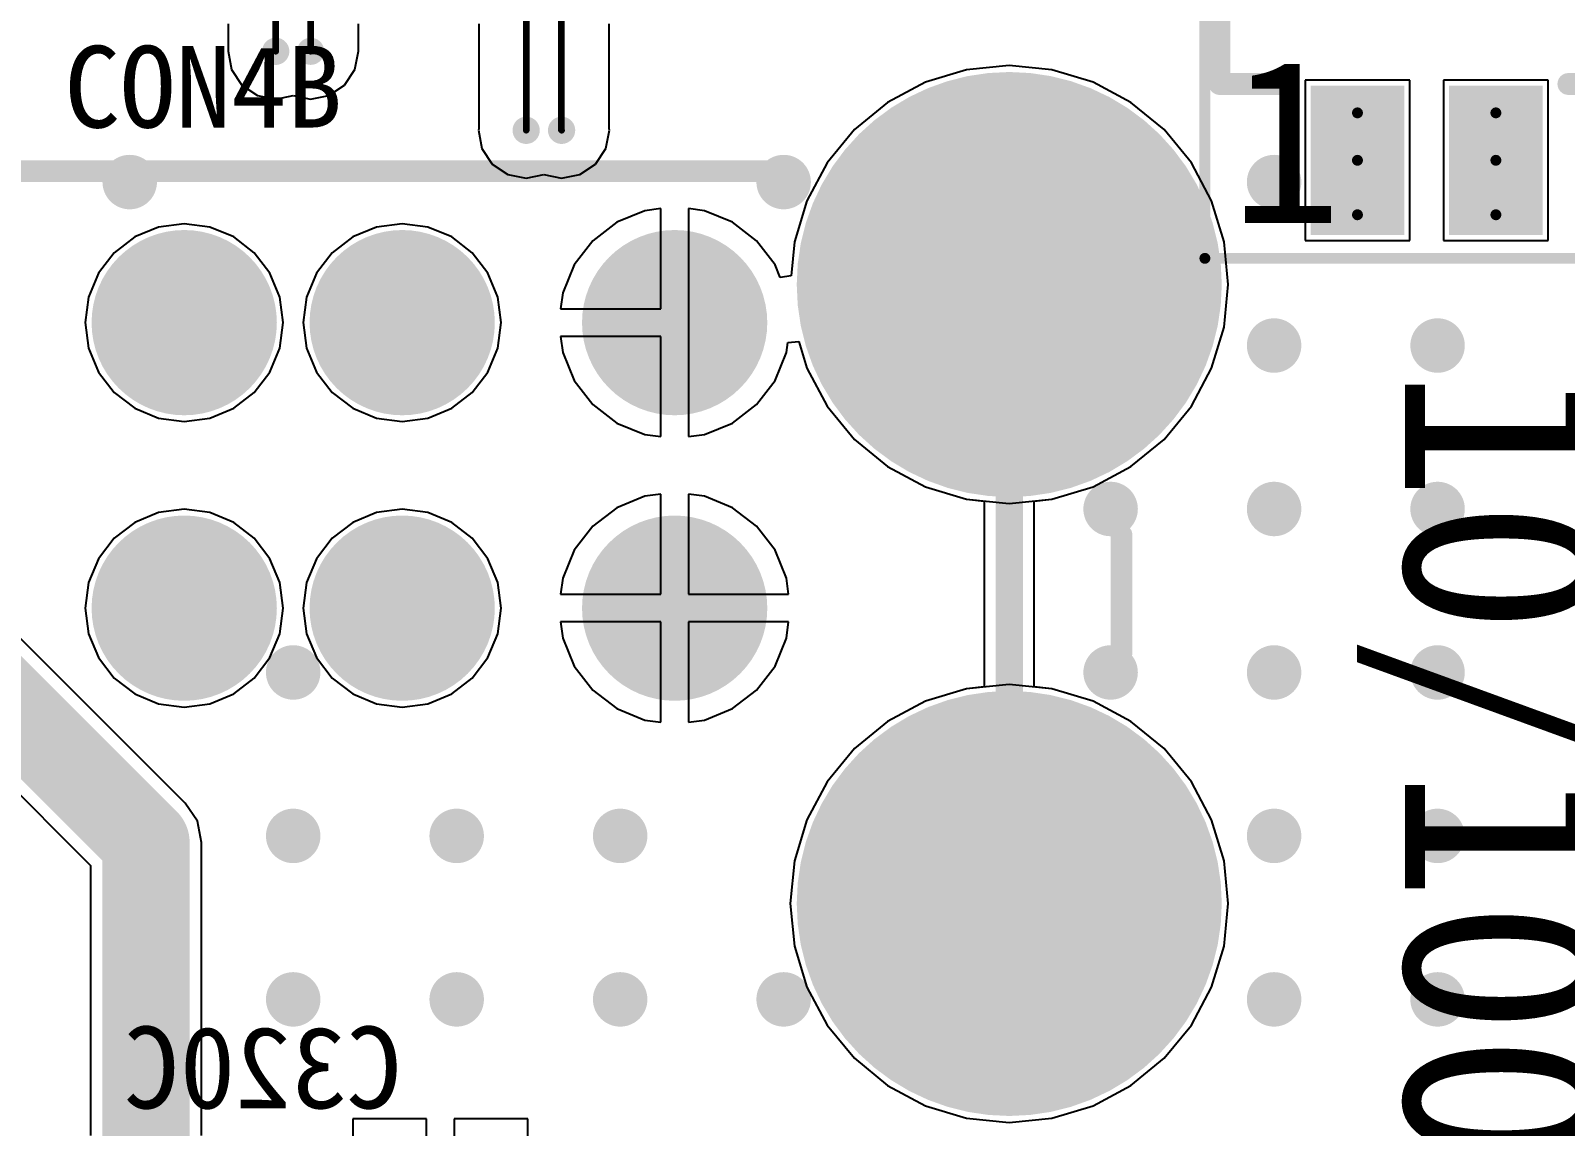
# Model space of a CAD drawing. Header units: millimetres. Extents: x 15 to 120, y 22 to 104.
# Drawn here: x 78.59 to 92.67, y 33.34 to 43.39 of the extents above; entities that cross this region are included whole.
import ezdxf

# ---------------------------------------------------------------- set-up
doc = ezdxf.new("R2010")
doc.units = ezdxf.units.MM
for name, color, linetype in [('BottomLayer', 5, 'Continuous'), ('BottomOverlay', 54, 'Continuous'), ('BottomSolder', 6, 'Continuous'), ('Mechanical15', 56, 'Continuous'), ('MultiLayer', 9, 'Continuous'), ('TopLayer', 1, 'Continuous'), ('TopOverlay', 2, 'Continuous'), ('TopPaste', 8, 'Continuous'), ('TopSolder', 216, 'Continuous')]:
    doc.layers.add(name, color=color, linetype=linetype)

msp = doc.modelspace()

# ---------------------------------------------------------------- linework, layer by layer
at = {"layer": 'BottomLayer'}
for p, q in [((87.178, 43.031), (86.801, 42.917)), ((87.57, 43.07), (87.178, 43.031)), ((87.962, 43.031), (87.57, 43.07)), ((88.339, 42.917), (87.962, 43.031)), ((86.801, 42.917), (86.453, 42.731)), ((88.687, 42.731), (88.339, 42.917)), ((86.453, 42.731), (86.149, 42.481)), ((88.991, 42.481), (88.687, 42.731)), ((86.149, 42.481), (85.899, 42.177)), ((89.241, 42.177), (88.991, 42.481)), ((85.899, 42.177), (85.713, 41.829)), ((89.427, 41.829), (89.241, 42.177)), ((85.713, 41.829), (85.599, 41.452)), ((89.541, 41.452), (89.427, 41.829)), ((84.225, 41.737), (83.968, 41.631)), ((84.373, 41.756), (84.225, 41.737)), ((84.373, 40.837), (84.373, 41.756)), ((84.775, 41.737), (84.627, 41.756)), ((84.627, 41.756), (84.627, 40.71)), ((85.032, 41.631), (84.775, 41.737)), ((79.765, 41.587), (79.546, 41.496)), ((80, 41.618), (79.765, 41.587)), ((80.235, 41.587), (80, 41.618)), ((80.454, 41.496), (80.235, 41.587)), ((81.765, 41.587), (81.546, 41.496)), ((82, 41.618), (81.765, 41.587)), ((82.235, 41.587), (82, 41.618)), ((82.454, 41.496), (82.235, 41.587)), ((83.968, 41.631), (83.748, 41.462)), ((85.252, 41.462), (85.032, 41.631)), ((79.546, 41.496), (79.358, 41.352)), ((80.642, 41.352), (80.454, 41.496)), ((81.546, 41.496), (81.358, 41.352)), ((82.642, 41.352), (82.454, 41.496)), ((83.748, 41.462), (83.579, 41.242)), ((85.421, 41.242), (85.252, 41.462)), ((85.599, 41.452), (85.568, 41.139)), ((89.58, 41.06), (89.541, 41.452)), ((79.358, 41.352), (79.214, 41.164)), ((80.786, 41.164), (80.642, 41.352)), ((81.358, 41.352), (81.214, 41.164)), ((82.786, 41.164), (82.642, 41.352)), ((79.214, 41.164), (79.123, 40.945)), ((80.877, 40.945), (80.786, 41.164)), ((81.214, 41.164), (81.123, 40.945)), ((82.877, 40.945), (82.786, 41.164)), ((83.579, 41.242), (83.473, 40.985)), ((85.469, 41.124), (85.421, 41.242)), ((85.568, 41.139), (85.469, 41.124)), ((83.473, 40.985), (83.454, 40.837)), ((89.541, 40.668), (89.58, 41.06)), ((79.123, 40.945), (79.092, 40.71)), ((80.908, 40.71), (80.877, 40.945)), ((81.123, 40.945), (81.092, 40.71)), ((82.908, 40.71), (82.877, 40.945)), ((83.454, 40.837), (84.373, 40.837)), ((79.092, 40.71), (79.123, 40.475)), ((80.877, 40.475), (80.908, 40.71)), ((81.092, 40.71), (81.123, 40.475)), ((82.877, 40.475), (82.908, 40.71)), ((84.627, 40.71), (84.627, 39.664)), ((84.373, 40.583), (83.454, 40.583)), ((83.454, 40.583), (83.473, 40.435)), ((84.373, 39.664), (84.373, 40.583)), ((89.427, 40.291), (89.541, 40.668)), ((79.123, 40.475), (79.214, 40.256)), ((80.786, 40.256), (80.877, 40.475)), ((81.123, 40.475), (81.214, 40.256)), ((82.786, 40.256), (82.877, 40.475)), ((83.473, 40.435), (83.579, 40.178)), ((85.421, 40.178), (85.527, 40.435)), ((85.527, 40.435), (85.539, 40.528)), ((85.539, 40.528), (85.639, 40.536)), ((85.639, 40.536), (85.713, 40.291)), ((85.713, 40.291), (85.899, 39.943)), ((89.241, 39.943), (89.427, 40.291)), ((79.214, 40.256), (79.358, 40.068)), ((80.642, 40.068), (80.786, 40.256)), ((81.214, 40.256), (81.358, 40.068)), ((82.642, 40.068), (82.786, 40.256)), ((83.579, 40.178), (83.748, 39.958)), ((85.252, 39.958), (85.421, 40.178)), ((79.358, 40.068), (79.546, 39.924)), ((80.454, 39.924), (80.642, 40.068)), ((81.358, 40.068), (81.546, 39.924)), ((82.454, 39.924), (82.642, 40.068)), ((79.546, 39.924), (79.765, 39.833)), ((80.235, 39.833), (80.454, 39.924)), ((81.546, 39.924), (81.765, 39.833)), ((82.235, 39.833), (82.454, 39.924)), ((83.748, 39.958), (83.968, 39.789)), ((85.032, 39.789), (85.252, 39.958)), ((85.899, 39.943), (86.149, 39.639)), ((88.991, 39.639), (89.241, 39.943)), ((79.765, 39.833), (80, 39.802)), ((80, 39.802), (80.235, 39.833)), ((81.765, 39.833), (82, 39.802)), ((82, 39.802), (82.235, 39.833)), ((83.968, 39.789), (84.225, 39.683)), ((84.775, 39.683), (85.032, 39.789)), ((84.225, 39.683), (84.373, 39.664)), ((84.627, 39.664), (84.775, 39.683)), ((86.149, 39.639), (86.453, 39.389)), ((88.687, 39.389), (88.991, 39.639)), ((86.453, 39.389), (86.801, 39.203)), ((88.339, 39.203), (88.687, 39.389)), ((86.801, 39.203), (87.178, 39.089)), ((87.962, 39.089), (88.339, 39.203)), ((83.968, 39.011), (83.748, 38.842)), ((84.225, 39.117), (83.968, 39.011)), ((84.373, 39.136), (84.225, 39.117)), ((84.373, 38.217), (84.373, 39.136)), ((84.775, 39.117), (84.627, 39.136)), ((84.627, 39.136), (84.627, 38.217)), ((85.032, 39.011), (84.775, 39.117)), ((85.252, 38.842), (85.032, 39.011)), ((87.178, 39.089), (87.57, 39.05)), ((87.57, 39.05), (87.962, 39.089)), ((79.546, 38.876), (79.358, 38.732)), ((79.765, 38.967), (79.546, 38.876)), ((80, 38.998), (79.765, 38.967)), ((80.235, 38.967), (80, 38.998)), ((80.454, 38.876), (80.235, 38.967)), ((80.642, 38.732), (80.454, 38.876)), ((81.546, 38.876), (81.358, 38.732)), ((81.765, 38.967), (81.546, 38.876)), ((82, 38.998), (81.765, 38.967)), ((82.235, 38.967), (82, 38.998)), ((82.454, 38.876), (82.235, 38.967)), ((82.642, 38.732), (82.454, 38.876)), ((79.358, 38.732), (79.214, 38.544)), ((80.786, 38.544), (80.642, 38.732)), ((81.358, 38.732), (81.214, 38.544)), ((82.786, 38.544), (82.642, 38.732)), ((83.748, 38.842), (83.579, 38.622)), ((85.421, 38.622), (85.252, 38.842)), ((83.579, 38.622), (83.473, 38.365)), ((85.527, 38.365), (85.421, 38.622)), ((79.214, 38.544), (79.123, 38.325)), ((80.877, 38.325), (80.786, 38.544)), ((81.214, 38.544), (81.123, 38.325)), ((82.877, 38.325), (82.786, 38.544)), ((79.123, 38.325), (79.092, 38.09)), ((80.908, 38.09), (80.877, 38.325)), ((81.123, 38.325), (81.092, 38.09)), ((82.908, 38.09), (82.877, 38.325)), ((83.473, 38.365), (83.454, 38.217)), ((85.546, 38.217), (85.527, 38.365)), ((83.454, 38.217), (84.373, 38.217)), ((84.627, 38.217), (85.546, 38.217)), ((79.092, 38.09), (79.123, 37.855)), ((80.877, 37.855), (80.908, 38.09)), ((81.092, 38.09), (81.123, 37.855)), ((82.877, 37.855), (82.908, 38.09)), ((80.01, 36.3), (78.386, 37.925)), ((84.373, 37.963), (83.454, 37.963)), ((83.454, 37.963), (83.473, 37.815)), ((84.373, 37.044), (84.373, 37.963)), ((85.546, 37.963), (84.627, 37.963)), ((84.627, 37.963), (84.627, 37.044)), ((85.527, 37.815), (85.546, 37.963)), ((79.123, 37.855), (79.214, 37.636)), ((80.786, 37.636), (80.877, 37.855)), ((81.123, 37.855), (81.214, 37.636)), ((82.786, 37.636), (82.877, 37.855)), ((83.473, 37.815), (83.579, 37.558)), ((85.421, 37.558), (85.527, 37.815)), ((79.214, 37.636), (79.358, 37.448)), ((80.642, 37.448), (80.786, 37.636)), ((81.214, 37.636), (81.358, 37.448)), ((82.642, 37.448), (82.786, 37.636)), ((83.579, 37.558), (83.748, 37.338)), ((85.252, 37.338), (85.421, 37.558)), ((79.358, 37.448), (79.546, 37.304)), ((80.454, 37.304), (80.642, 37.448)), ((81.358, 37.448), (81.546, 37.304)), ((82.454, 37.304), (82.642, 37.448)), ((83.748, 37.338), (83.968, 37.169)), ((85.032, 37.169), (85.252, 37.338)), ((87.178, 37.351), (86.801, 37.237)), ((87.57, 37.39), (87.178, 37.351)), ((87.962, 37.351), (87.57, 37.39)), ((88.339, 37.237), (87.962, 37.351)), ((77.665, 37.204), (79.14, 35.729)), ((79.546, 37.304), (79.765, 37.213)), ((79.765, 37.213), (80, 37.182)), ((80, 37.182), (80.235, 37.213)), ((80.235, 37.213), (80.454, 37.304)), ((81.546, 37.304), (81.765, 37.213)), ((81.765, 37.213), (82, 37.182)), ((82, 37.182), (82.235, 37.213)), ((82.235, 37.213), (82.454, 37.304)), ((86.801, 37.237), (86.453, 37.051)), ((88.687, 37.051), (88.339, 37.237)), ((83.968, 37.169), (84.225, 37.063)), ((84.225, 37.063), (84.373, 37.044)), ((84.627, 37.044), (84.775, 37.063)), ((84.775, 37.063), (85.032, 37.169)), ((86.453, 37.051), (86.149, 36.801)), ((88.991, 36.801), (88.687, 37.051)), ((86.149, 36.801), (85.899, 36.497)), ((89.241, 36.497), (88.991, 36.801)), ((85.899, 36.497), (85.713, 36.149)), ((89.427, 36.149), (89.241, 36.497)), ((80.121, 36.135), (80.01, 36.3)), ((80.16, 35.94), (80.121, 36.135)), ((85.713, 36.149), (85.599, 35.772)), ((89.541, 35.772), (89.427, 36.149)), ((80.16, 33.25), (80.16, 35.94)), ((85.599, 35.772), (85.56, 35.38)), ((89.58, 35.38), (89.541, 35.772)), ((79.14, 35.729), (79.14, 33.25)), ((85.56, 35.38), (85.599, 34.988)), ((89.541, 34.988), (89.58, 35.38)), ((85.599, 34.988), (85.713, 34.611)), ((89.427, 34.611), (89.541, 34.988)), ((85.713, 34.611), (85.899, 34.263)), ((89.241, 34.263), (89.427, 34.611)), ((85.899, 34.263), (86.149, 33.959)), ((88.991, 33.959), (89.241, 34.263)), ((86.149, 33.959), (86.453, 33.709)), ((88.687, 33.709), (88.991, 33.959)), ((86.453, 33.709), (86.801, 33.523)), ((88.339, 33.523), (88.687, 33.709)), ((86.801, 33.523), (87.178, 33.409)), ((87.962, 33.409), (88.339, 33.523)), ((82.223, 33.404), (81.546, 33.404)), ((81.546, 33.404), (81.546, 32.427)), ((82.223, 32.427), (82.223, 33.404)), ((83.154, 33.404), (82.477, 33.404)), ((82.477, 33.404), (82.477, 32.427)), ((83.154, 32.427), (83.154, 33.404)), ((87.178, 33.409), (87.57, 33.37)), ((87.57, 33.37), (87.962, 33.409))]:
    msp.add_line(p, q, dxfattribs=at)
for points, const_width in [([(86.62, 41.06, 1), (88.52, 41.06, 1)], 1.9), ([(79.375, 42, 1), (79.625, 42, 1)], 0.25), ([(85.375, 42, 1), (85.625, 42, 1)], 0.25), ([(89.875, 42, 1), (90.125, 42, 1)], 0.25), ([(79.6, 40.71, 1), (80.4, 40.71, 1)], 0.8), ([(81.6, 40.71, 1), (82.4, 40.71, 1)], 0.8), ([(84.1, 40.71, 1), (84.9, 40.71, 1)], 0.8), ([(89.875, 40.5, 1), (90.125, 40.5, 1)], 0.25), ([(91.375, 40.5, 1), (91.625, 40.5, 1)], 0.25), ([(88.375, 39, 1), (88.625, 39, 1)], 0.25), ([(89.875, 39, 1), (90.125, 39, 1)], 0.25), ([(91.375, 39, 1), (91.625, 39, 1)], 0.25), ([(79.6, 38.09, 1), (80.4, 38.09, 1)], 0.8), ([(81.6, 38.09, 1), (82.4, 38.09, 1)], 0.8), ([(84.1, 38.09, 1), (84.9, 38.09, 1)], 0.8), ([(80.875, 37.5, 1), (81.125, 37.5, 1)], 0.25), ([(88.375, 37.5, 1), (88.625, 37.5, 1)], 0.25), ([(89.875, 37.5, 1), (90.125, 37.5, 1)], 0.25), ([(91.375, 37.5, 1), (91.625, 37.5, 1)], 0.25), ([(86.62, 35.38, 1), (88.52, 35.38, 1)], 1.9), ([(79.45, 35.94, 1), (79.85, 35.94, 1)], 0.4), ([(79.45, 35.94, 1), (79.85, 35.94, 1)], 0.4), ([(80.875, 36, 1), (81.125, 36, 1)], 0.25), ([(82.375, 36, 1), (82.625, 36, 1)], 0.25), ([(83.875, 36, 1), (84.125, 36, 1)], 0.25), ([(89.875, 36, 1), (90.125, 36, 1)], 0.25), ([(91.375, 36, 1), (91.625, 36, 1)], 0.25), ([(80.875, 34.5, 1), (81.125, 34.5, 1)], 0.25), ([(82.375, 34.5, 1), (82.625, 34.5, 1)], 0.25), ([(83.875, 34.5, 1), (84.125, 34.5, 1)], 0.25), ([(85.375, 34.5, 1), (85.625, 34.5, 1)], 0.25), ([(89.875, 34.5, 1), (90.125, 34.5, 1)], 0.25), ([(91.375, 34.5, 1), (91.625, 34.5, 1)], 0.25)]:
    msp.add_lwpolyline(points, format="xyb", close=True, dxfattribs=dict(at, const_width=const_width))
at = {"layer": 'BottomLayer', "const_width": 0.8}
for points in [[(77.5, 38.09), (79.65, 35.94)], [(79.65, 32.3), (79.65, 35.94)]]:
    msp.add_lwpolyline(points, dxfattribs=at)
at = {"layer": 'BottomSolder'}
for points, const_width in [([(86.595, 41.06, 1), (88.545, 41.06, 1)], 1.95), ([(86.595, 41.06, 1), (88.545, 41.06, 1)], 1.95), ([(79.575, 40.71, 1), (80.425, 40.71, 1)], 0.85), ([(79.575, 40.71, 1), (80.425, 40.71, 1)], 0.85), ([(81.575, 40.71, 1), (82.425, 40.71, 1)], 0.85), ([(81.575, 40.71, 1), (82.425, 40.71, 1)], 0.85), ([(84.075, 40.71, 1), (84.925, 40.71, 1)], 0.85), ([(84.075, 40.71, 1), (84.925, 40.71, 1)], 0.85), ([(79.575, 38.09, 1), (80.425, 38.09, 1)], 0.85), ([(79.575, 38.09, 1), (80.425, 38.09, 1)], 0.85), ([(81.575, 38.09, 1), (82.425, 38.09, 1)], 0.85), ([(81.575, 38.09, 1), (82.425, 38.09, 1)], 0.85), ([(84.075, 38.09, 1), (84.925, 38.09, 1)], 0.85), ([(84.075, 38.09, 1), (84.925, 38.09, 1)], 0.85), ([(86.595, 35.38, 1), (88.545, 35.38, 1)], 1.95), ([(86.595, 35.38, 1), (88.545, 35.38, 1)], 1.95)]:
    msp.add_lwpolyline(points, format="xyb", close=True, dxfattribs=dict(at, const_width=const_width))
at = {"layer": 'Mechanical15', "const_width": 0.1}
for points in [[(89.365, 41.3), (89.365, 50.7)], [(89.365, 41.3), (93.565, 41.3)]]:
    msp.add_lwpolyline(points, dxfattribs=at)
at = {"layer": 'Mechanical15', "const_width": 0.05}
msp.add_lwpolyline([(89.34, 41.3, 1), (89.39, 41.3, 1)], format="xyb", close=True, dxfattribs=at)
msp.add_lwpolyline([(89.34, 41.3, 1), (89.39, 41.3, 1)], format="xyb", close=True, dxfattribs=at)
at = {"layer": 'MultiLayer'}
for points, const_width in [([(80.777, 43.2, 1), (80.902, 43.2, 1)], 0.125), ([(81.098, 43.2, 1), (81.222, 43.2, 1)], 0.125), ([(90.703, 42.635, 1), (90.827, 42.635, 1)], 0.125), ([(91.978, 42.635, 1), (92.103, 42.635, 1)], 0.125), ([(83.075, 42.475, 1), (83.2, 42.475, 1)], 0.125), ([(83.4, 42.475, 1), (83.525, 42.475, 1)], 0.125), ([(79.375, 42, 1), (79.625, 42, 1)], 0.25), ([(85.375, 42, 1), (85.625, 42, 1)], 0.25), ([(89.875, 42, 1), (90.125, 42, 1)], 0.25), ([(89.875, 40.5, 1), (90.125, 40.5, 1)], 0.25), ([(91.375, 40.5, 1), (91.625, 40.5, 1)], 0.25), ([(88.375, 39, 1), (88.625, 39, 1)], 0.25), ([(89.875, 39, 1), (90.125, 39, 1)], 0.25), ([(91.375, 39, 1), (91.625, 39, 1)], 0.25), ([(80.875, 37.5, 1), (81.125, 37.5, 1)], 0.25), ([(88.375, 37.5, 1), (88.625, 37.5, 1)], 0.25), ([(89.875, 37.5, 1), (90.125, 37.5, 1)], 0.25), ([(91.375, 37.5, 1), (91.625, 37.5, 1)], 0.25), ([(80.875, 36, 1), (81.125, 36, 1)], 0.25), ([(82.375, 36, 1), (82.625, 36, 1)], 0.25), ([(83.875, 36, 1), (84.125, 36, 1)], 0.25), ([(89.875, 36, 1), (90.125, 36, 1)], 0.25), ([(91.375, 36, 1), (91.625, 36, 1)], 0.25), ([(80.875, 34.5, 1), (81.125, 34.5, 1)], 0.25), ([(82.375, 34.5, 1), (82.625, 34.5, 1)], 0.25), ([(83.875, 34.5, 1), (84.125, 34.5, 1)], 0.25), ([(85.375, 34.5, 1), (85.625, 34.5, 1)], 0.25), ([(89.875, 34.5, 1), (90.125, 34.5, 1)], 0.25), ([(91.375, 34.5, 1), (91.625, 34.5, 1)], 0.25)]:
    msp.add_lwpolyline(points, format="xyb", close=True, dxfattribs=dict(at, const_width=const_width))
at = {"layer": 'TopLayer'}
for p, q in [((80.402, 43.453), (80.402, 43.2)), ((81.598, 43.2), (81.598, 43.453)), ((82.702, 43.453), (82.702, 42.488)), ((83.898, 42.488), (83.898, 43.453)), ((80.402, 43.2), (80.435, 43.032)), ((81.565, 43.032), (81.598, 43.2)), ((80.435, 43.032), (80.53, 42.89)), ((81.47, 42.89), (81.565, 43.032)), ((87.178, 43.031), (86.801, 42.917)), ((87.57, 43.07), (87.178, 43.031)), ((87.962, 43.031), (87.57, 43.07)), ((88.339, 42.917), (87.962, 43.031)), ((80.53, 42.89), (80.672, 42.795)), ((81.328, 42.795), (81.47, 42.89)), ((86.801, 42.917), (86.453, 42.731)), ((88.687, 42.731), (88.339, 42.917)), ((91.245, 42.935), (90.285, 42.935)), ((90.285, 42.935), (90.285, 41.465)), ((91.245, 41.465), (91.245, 42.935)), ((92.515, 42.935), (91.555, 42.935)), ((91.555, 42.935), (91.555, 41.465)), ((92.515, 41.465), (92.515, 42.935)), ((80.672, 42.795), (80.84, 42.762)), ((80.84, 42.762), (81, 42.793)), ((81, 42.793), (81.16, 42.762)), ((81.16, 42.762), (81.328, 42.795)), ((86.453, 42.731), (86.149, 42.481)), ((88.991, 42.481), (88.687, 42.731)), ((82.702, 42.488), (82.699, 42.475)), ((82.699, 42.475), (82.732, 42.307)), ((83.868, 42.307), (83.901, 42.475)), ((83.901, 42.475), (83.898, 42.488)), ((86.149, 42.481), (85.899, 42.177)), ((89.241, 42.177), (88.991, 42.481)), ((82.732, 42.307), (82.827, 42.165)), ((83.773, 42.165), (83.868, 42.307)), ((82.827, 42.165), (82.97, 42.07)), ((83.63, 42.07), (83.773, 42.165)), ((85.899, 42.177), (85.713, 41.829)), ((89.427, 41.829), (89.241, 42.177)), ((82.97, 42.07), (83.137, 42.037)), ((83.137, 42.037), (83.3, 42.069)), ((83.3, 42.069), (83.463, 42.037)), ((83.463, 42.037), (83.63, 42.07)), ((85.713, 41.829), (85.599, 41.452)), ((89.541, 41.452), (89.427, 41.829)), ((84.225, 41.737), (83.968, 41.631)), ((84.373, 41.756), (84.225, 41.737)), ((84.373, 40.837), (84.373, 41.756)), ((84.775, 41.737), (84.627, 41.756)), ((84.627, 41.756), (84.627, 40.71)), ((85.032, 41.631), (84.775, 41.737)), ((79.765, 41.587), (79.546, 41.496)), ((80, 41.618), (79.765, 41.587)), ((80.235, 41.587), (80, 41.618)), ((80.454, 41.496), (80.235, 41.587)), ((81.765, 41.587), (81.546, 41.496)), ((82, 41.618), (81.765, 41.587)), ((82.235, 41.587), (82, 41.618)), ((82.454, 41.496), (82.235, 41.587)), ((83.968, 41.631), (83.748, 41.462)), ((85.252, 41.462), (85.032, 41.631)), ((79.546, 41.496), (79.358, 41.352)), ((80.642, 41.352), (80.454, 41.496)), ((81.546, 41.496), (81.358, 41.352)), ((82.642, 41.352), (82.454, 41.496)), ((83.748, 41.462), (83.579, 41.242)), ((85.421, 41.242), (85.252, 41.462)), ((85.599, 41.452), (85.568, 41.139)), ((89.58, 41.06), (89.541, 41.452)), ((90.285, 41.465), (91.245, 41.465)), ((91.555, 41.465), (92.515, 41.465)), ((79.358, 41.352), (79.214, 41.164)), ((80.786, 41.164), (80.642, 41.352)), ((81.358, 41.352), (81.214, 41.164)), ((82.786, 41.164), (82.642, 41.352)), ((79.214, 41.164), (79.123, 40.945)), ((80.877, 40.945), (80.786, 41.164)), ((81.214, 41.164), (81.123, 40.945)), ((82.877, 40.945), (82.786, 41.164)), ((83.579, 41.242), (83.473, 40.985)), ((85.469, 41.124), (85.421, 41.242)), ((85.568, 41.139), (85.469, 41.124)), ((83.473, 40.985), (83.454, 40.837)), ((89.541, 40.668), (89.58, 41.06)), ((79.123, 40.945), (79.092, 40.71)), ((80.908, 40.71), (80.877, 40.945)), ((81.123, 40.945), (81.092, 40.71)), ((82.908, 40.71), (82.877, 40.945)), ((83.454, 40.837), (84.373, 40.837)), ((79.092, 40.71), (79.123, 40.475)), ((80.877, 40.475), (80.908, 40.71)), ((81.092, 40.71), (81.123, 40.475)), ((82.877, 40.475), (82.908, 40.71)), ((84.627, 40.71), (84.627, 39.664)), ((84.373, 40.583), (83.454, 40.583)), ((83.454, 40.583), (83.473, 40.435)), ((84.373, 39.664), (84.373, 40.583)), ((89.427, 40.291), (89.541, 40.668)), ((79.123, 40.475), (79.214, 40.256)), ((80.786, 40.256), (80.877, 40.475)), ((81.123, 40.475), (81.214, 40.256)), ((82.786, 40.256), (82.877, 40.475)), ((83.473, 40.435), (83.579, 40.178)), ((85.421, 40.178), (85.527, 40.435)), ((85.527, 40.435), (85.539, 40.528)), ((85.539, 40.528), (85.639, 40.536)), ((85.639, 40.536), (85.713, 40.291)), ((85.713, 40.291), (85.899, 39.943)), ((89.241, 39.943), (89.427, 40.291)), ((79.214, 40.256), (79.358, 40.068)), ((80.642, 40.068), (80.786, 40.256)), ((81.214, 40.256), (81.358, 40.068)), ((82.642, 40.068), (82.786, 40.256)), ((83.579, 40.178), (83.748, 39.958)), ((85.252, 39.958), (85.421, 40.178)), ((79.358, 40.068), (79.546, 39.924)), ((80.454, 39.924), (80.642, 40.068)), ((81.358, 40.068), (81.546, 39.924)), ((82.454, 39.924), (82.642, 40.068)), ((79.546, 39.924), (79.765, 39.833)), ((80.235, 39.833), (80.454, 39.924)), ((81.546, 39.924), (81.765, 39.833)), ((82.235, 39.833), (82.454, 39.924)), ((83.748, 39.958), (83.968, 39.789)), ((85.032, 39.789), (85.252, 39.958)), ((85.899, 39.943), (86.149, 39.639)), ((88.991, 39.639), (89.241, 39.943)), ((79.765, 39.833), (80, 39.802)), ((80, 39.802), (80.235, 39.833)), ((81.765, 39.833), (82, 39.802)), ((82, 39.802), (82.235, 39.833)), ((83.968, 39.789), (84.225, 39.683)), ((84.775, 39.683), (85.032, 39.789)), ((84.225, 39.683), (84.373, 39.664)), ((84.627, 39.664), (84.775, 39.683)), ((86.149, 39.639), (86.453, 39.389)), ((88.687, 39.389), (88.991, 39.639)), ((86.453, 39.389), (86.801, 39.203)), ((88.339, 39.203), (88.687, 39.389)), ((86.801, 39.203), (87.178, 39.089)), ((87.962, 39.089), (88.339, 39.203)), ((83.968, 39.011), (83.748, 38.842)), ((84.225, 39.117), (83.968, 39.011)), ((84.373, 39.136), (84.225, 39.117)), ((84.373, 38.217), (84.373, 39.136)), ((84.775, 39.117), (84.627, 39.136)), ((84.627, 39.136), (84.627, 38.217)), ((85.032, 39.011), (84.775, 39.117)), ((85.252, 38.842), (85.032, 39.011)), ((87.178, 39.089), (87.341, 39.073)), ((87.341, 39.073), (87.341, 37.367)), ((87.799, 39.073), (87.962, 39.089)), ((87.799, 37.367), (87.799, 39.073)), ((79.546, 38.876), (79.358, 38.732)), ((79.765, 38.967), (79.546, 38.876)), ((80, 38.998), (79.765, 38.967)), ((80.235, 38.967), (80, 38.998)), ((80.454, 38.876), (80.235, 38.967)), ((80.642, 38.732), (80.454, 38.876)), ((81.546, 38.876), (81.358, 38.732)), ((81.765, 38.967), (81.546, 38.876)), ((82, 38.998), (81.765, 38.967)), ((82.235, 38.967), (82, 38.998)), ((82.454, 38.876), (82.235, 38.967)), ((82.642, 38.732), (82.454, 38.876)), ((79.358, 38.732), (79.214, 38.544)), ((80.786, 38.544), (80.642, 38.732)), ((81.358, 38.732), (81.214, 38.544)), ((82.786, 38.544), (82.642, 38.732)), ((83.748, 38.842), (83.579, 38.622)), ((85.421, 38.622), (85.252, 38.842)), ((83.579, 38.622), (83.473, 38.365)), ((85.527, 38.365), (85.421, 38.622)), ((79.214, 38.544), (79.123, 38.325)), ((80.877, 38.325), (80.786, 38.544)), ((81.214, 38.544), (81.123, 38.325)), ((82.877, 38.325), (82.786, 38.544)), ((79.123, 38.325), (79.092, 38.09)), ((80.908, 38.09), (80.877, 38.325)), ((81.123, 38.325), (81.092, 38.09)), ((82.908, 38.09), (82.877, 38.325)), ((83.473, 38.365), (83.454, 38.217)), ((85.546, 38.217), (85.527, 38.365)), ((83.454, 38.217), (84.373, 38.217)), ((84.627, 38.217), (85.546, 38.217)), ((79.092, 38.09), (79.123, 37.855)), ((80.877, 37.855), (80.908, 38.09)), ((81.092, 38.09), (81.123, 37.855)), ((82.877, 37.855), (82.908, 38.09)), ((84.373, 37.963), (83.454, 37.963)), ((83.454, 37.963), (83.473, 37.815)), ((84.373, 37.044), (84.373, 37.963)), ((85.546, 37.963), (84.627, 37.963)), ((84.627, 37.963), (84.627, 37.044)), ((85.527, 37.815), (85.546, 37.963)), ((79.123, 37.855), (79.214, 37.636)), ((80.786, 37.636), (80.877, 37.855)), ((81.123, 37.855), (81.214, 37.636)), ((82.786, 37.636), (82.877, 37.855)), ((83.473, 37.815), (83.579, 37.558)), ((85.421, 37.558), (85.527, 37.815)), ((79.214, 37.636), (79.358, 37.448)), ((80.642, 37.448), (80.786, 37.636)), ((81.214, 37.636), (81.358, 37.448)), ((82.642, 37.448), (82.786, 37.636)), ((83.579, 37.558), (83.748, 37.338)), ((85.252, 37.338), (85.421, 37.558)), ((79.358, 37.448), (79.546, 37.304)), ((80.454, 37.304), (80.642, 37.448)), ((81.358, 37.448), (81.546, 37.304)), ((82.454, 37.304), (82.642, 37.448)), ((83.748, 37.338), (83.968, 37.169)), ((85.032, 37.169), (85.252, 37.338)), ((87.178, 37.351), (86.801, 37.237)), ((87.341, 37.367), (87.178, 37.351)), ((87.962, 37.351), (87.799, 37.367)), ((88.339, 37.237), (87.962, 37.351)), ((79.546, 37.304), (79.765, 37.213)), ((79.765, 37.213), (80, 37.182)), ((80, 37.182), (80.235, 37.213)), ((80.235, 37.213), (80.454, 37.304)), ((81.546, 37.304), (81.765, 37.213)), ((81.765, 37.213), (82, 37.182)), ((82, 37.182), (82.235, 37.213)), ((82.235, 37.213), (82.454, 37.304)), ((86.801, 37.237), (86.453, 37.051)), ((88.687, 37.051), (88.339, 37.237)), ((83.968, 37.169), (84.225, 37.063)), ((84.225, 37.063), (84.373, 37.044)), ((84.627, 37.044), (84.775, 37.063)), ((84.775, 37.063), (85.032, 37.169)), ((86.453, 37.051), (86.149, 36.801)), ((88.991, 36.801), (88.687, 37.051)), ((86.149, 36.801), (85.899, 36.497)), ((89.241, 36.497), (88.991, 36.801)), ((85.899, 36.497), (85.713, 36.149)), ((89.427, 36.149), (89.241, 36.497)), ((85.713, 36.149), (85.599, 35.772)), ((89.541, 35.772), (89.427, 36.149)), ((85.599, 35.772), (85.56, 35.38)), ((89.58, 35.38), (89.541, 35.772)), ((85.56, 35.38), (85.599, 34.988)), ((89.541, 34.988), (89.58, 35.38)), ((85.599, 34.988), (85.713, 34.611)), ((89.427, 34.611), (89.541, 34.988)), ((85.713, 34.611), (85.899, 34.263)), ((89.241, 34.263), (89.427, 34.611)), ((85.899, 34.263), (86.149, 33.959)), ((88.991, 33.959), (89.241, 34.263)), ((86.149, 33.959), (86.453, 33.709)), ((88.687, 33.709), (88.991, 33.959)), ((86.453, 33.709), (86.801, 33.523)), ((88.339, 33.523), (88.687, 33.709)), ((86.801, 33.523), (87.178, 33.409)), ((87.962, 33.409), (88.339, 33.523)), ((87.178, 33.409), (87.57, 33.37)), ((87.57, 33.37), (87.962, 33.409))]:
    msp.add_line(p, q, dxfattribs=at)
for points, const_width in [([(80.84, 43.2), (80.84, 43.635)], 0.06), ([(81.16, 43.2), (81.16, 43.635)], 0.06), ([(83.14, 42.478), (83.14, 43.635)], 0.06), ([(83.46, 42.478), (83.46, 43.635)], 0.06), ([(90.765, 42.2), (90.765, 42.635)], 0.1), ([(92.035, 42.2), (92.035, 42.635)], 0.1), ([(92.035, 42.635), (92.04, 42.635)], 0.06), ([(83.137, 42.475), (83.14, 42.478)], 0.06), ([(83.46, 42.478), (83.463, 42.475)], 0.06), ([(90.765, 41.7), (90.765, 42.2)], 0.1), ([(92.035, 41.7), (92.035, 42.2)], 0.1), ([(87.57, 35.38), (87.57, 41.06)], 0.25)]:
    msp.add_lwpolyline(points, dxfattribs=dict(at, const_width=const_width))
for points, const_width in [([(80.777, 43.2, 1), (80.902, 43.2, 1)], 0.125), ([(80.825, 43.2, 1), (80.855, 43.2, 1)], 0.03), ([(81.098, 43.2, 1), (81.222, 43.2, 1)], 0.125), ([(81.145, 43.2, 1), (81.175, 43.2, 1)], 0.03), ([(86.62, 41.06, 1), (88.52, 41.06, 1)], 1.9), ([(90.703, 42.635, 1), (90.827, 42.635, 1)], 0.125), ([(90.74, 42.635, 1), (90.79, 42.635, 1)], 0.05), ([(91.978, 42.635, 1), (92.103, 42.635, 1)], 0.125), ([(92.01, 42.635, 1), (92.06, 42.635, 1)], 0.05), ([(92.02, 42.635, 1), (92.05, 42.635, 1)], 0.03), ([(92.025, 42.635, 1), (92.055, 42.635, 1)], 0.03), ([(83.075, 42.475, 1), (83.2, 42.475, 1)], 0.125), ([(83.4, 42.475, 1), (83.525, 42.475, 1)], 0.125), ([(83.123, 42.475, 1), (83.152, 42.475, 1)], 0.03), ([(83.125, 42.478, 1), (83.155, 42.478, 1)], 0.03), ([(83.125, 42.478, 1), (83.155, 42.478, 1)], 0.03), ([(83.445, 42.478, 1), (83.475, 42.478, 1)], 0.03), ([(83.445, 42.478, 1), (83.475, 42.478, 1)], 0.03), ([(83.448, 42.475, 1), (83.478, 42.475, 1)], 0.03), ([(79.375, 42, 1), (79.625, 42, 1)], 0.25), ([(85.375, 42, 1), (85.625, 42, 1)], 0.25), ([(89.875, 42, 1), (90.125, 42, 1)], 0.25), ([(90.74, 42.2, 1), (90.79, 42.2, 1)], 0.05), ([(90.74, 42.2, 1), (90.79, 42.2, 1)], 0.05), ([(92.01, 42.2, 1), (92.06, 42.2, 1)], 0.05), ([(92.01, 42.2, 1), (92.06, 42.2, 1)], 0.05), ([(90.74, 41.7, 1), (90.79, 41.7, 1)], 0.05), ([(92.01, 41.7, 1), (92.06, 41.7, 1)], 0.05), ([(79.6, 40.71, 1), (80.4, 40.71, 1)], 0.8), ([(81.6, 40.71, 1), (82.4, 40.71, 1)], 0.8), ([(84.1, 40.71, 1), (84.9, 40.71, 1)], 0.8), ([(87.508, 41.06, 1), (87.633, 41.06, 1)], 0.125), ([(89.875, 40.5, 1), (90.125, 40.5, 1)], 0.25), ([(91.375, 40.5, 1), (91.625, 40.5, 1)], 0.25), ([(88.375, 39, 1), (88.625, 39, 1)], 0.25), ([(89.875, 39, 1), (90.125, 39, 1)], 0.25), ([(91.375, 39, 1), (91.625, 39, 1)], 0.25), ([(79.6, 38.09, 1), (80.4, 38.09, 1)], 0.8), ([(81.6, 38.09, 1), (82.4, 38.09, 1)], 0.8), ([(84.1, 38.09, 1), (84.9, 38.09, 1)], 0.8), ([(80.875, 37.5, 1), (81.125, 37.5, 1)], 0.25), ([(88.375, 37.5, 1), (88.625, 37.5, 1)], 0.25), ([(89.875, 37.5, 1), (90.125, 37.5, 1)], 0.25), ([(91.375, 37.5, 1), (91.625, 37.5, 1)], 0.25), ([(86.62, 35.38, 1), (88.52, 35.38, 1)], 1.9), ([(80.875, 36, 1), (81.125, 36, 1)], 0.25), ([(82.375, 36, 1), (82.625, 36, 1)], 0.25), ([(83.875, 36, 1), (84.125, 36, 1)], 0.25), ([(89.875, 36, 1), (90.125, 36, 1)], 0.25), ([(91.375, 36, 1), (91.625, 36, 1)], 0.25), ([(87.508, 35.38, 1), (87.633, 35.38, 1)], 0.125), ([(80.875, 34.5, 1), (81.125, 34.5, 1)], 0.25), ([(82.375, 34.5, 1), (82.625, 34.5, 1)], 0.25), ([(83.875, 34.5, 1), (84.125, 34.5, 1)], 0.25), ([(85.375, 34.5, 1), (85.625, 34.5, 1)], 0.25), ([(89.875, 34.5, 1), (90.125, 34.5, 1)], 0.25), ([(91.375, 34.5, 1), (91.625, 34.5, 1)], 0.25)]:
    msp.add_lwpolyline(points, format="xyb", close=True, dxfattribs=dict(at, const_width=const_width))
for points in [[(91.145, 41.565), (91.145, 42.835), (90.385, 41.565), (90.385, 42.835)], [(92.415, 41.565), (92.415, 42.835), (91.655, 41.565), (91.655, 42.835)]]:
    msp.add_solid(points, dxfattribs=at)
at = {"layer": 'TopOverlay', "const_width": 0.2}
for points in [[(89.5, 42.9), (89.5, 49.1)], [(89.5, 42.9), (90.1, 42.9)], [(92.7, 42.9), (93.3, 42.9)], [(76.49, 42.1), (85.51, 42.1)], [(88.6, 37.68), (88.6, 38.76)]]:
    msp.add_lwpolyline(points, dxfattribs=at)
at = {"layer": 'TopOverlay', "const_width": 0.1}
for points in [[(89.45, 42.9, 1), (89.55, 42.9, 1)], [(89.45, 42.9, 1), (89.55, 42.9, 1)], [(90.05, 42.9, 1), (90.15, 42.9, 1)], [(92.65, 42.9, 1), (92.75, 42.9, 1)], [(85.46, 42.1, 1), (85.56, 42.1, 1)], [(88.55, 38.76, 1), (88.65, 38.76, 1)], [(88.55, 37.68, 1), (88.65, 37.68, 1)]]:
    msp.add_lwpolyline(points, format="xyb", close=True, dxfattribs=at)
at = {"layer": 'TopPaste'}
for points in [[(91.145, 41.565), (91.145, 42.835), (90.385, 41.565), (90.385, 42.835)], [(91.145, 41.565), (91.145, 42.835), (90.385, 41.565), (90.385, 42.835)], [(92.415, 41.565), (92.415, 42.835), (91.655, 41.565), (91.655, 42.835)], [(92.415, 41.565), (92.415, 42.835), (91.655, 41.565), (91.655, 42.835)]]:
    msp.add_solid(points, dxfattribs=at)
at = {"layer": 'TopSolder'}
for points, const_width in [([(86.595, 41.06, 1), (88.545, 41.06, 1)], 1.95), ([(86.595, 41.06, 1), (88.545, 41.06, 1)], 1.95), ([(79.575, 40.71, 1), (80.425, 40.71, 1)], 0.85), ([(79.575, 40.71, 1), (80.425, 40.71, 1)], 0.85), ([(81.575, 40.71, 1), (82.425, 40.71, 1)], 0.85), ([(81.575, 40.71, 1), (82.425, 40.71, 1)], 0.85), ([(84.075, 40.71, 1), (84.925, 40.71, 1)], 0.85), ([(84.075, 40.71, 1), (84.925, 40.71, 1)], 0.85), ([(79.575, 38.09, 1), (80.425, 38.09, 1)], 0.85), ([(79.575, 38.09, 1), (80.425, 38.09, 1)], 0.85), ([(81.575, 38.09, 1), (82.425, 38.09, 1)], 0.85), ([(81.575, 38.09, 1), (82.425, 38.09, 1)], 0.85), ([(84.075, 38.09, 1), (84.925, 38.09, 1)], 0.85), ([(84.075, 38.09, 1), (84.925, 38.09, 1)], 0.85), ([(86.595, 35.38, 1), (88.545, 35.38, 1)], 1.95), ([(86.595, 35.38, 1), (88.545, 35.38, 1)], 1.95)]:
    msp.add_lwpolyline(points, format="xyb", close=True, dxfattribs=dict(at, const_width=const_width))
for points in [[(91.195, 41.515), (91.195, 42.885), (90.335, 41.515), (90.335, 42.885)], [(91.195, 41.515), (91.195, 42.885), (90.335, 41.515), (90.335, 42.885)], [(92.465, 41.515), (92.465, 42.885), (91.605, 41.515), (91.605, 42.885)], [(92.465, 41.515), (92.465, 42.885), (91.605, 41.515), (91.605, 42.885)]]:
    msp.add_solid(points, dxfattribs=at)

# ---------------------------------------------------------------- texts
at = {"layer": 'BottomOverlay', "text_generation_flag": 2}
msp.add_text('C320C', height=0.75, rotation=360, dxfattribs=at).set_placement((82, 33.5))
at = {"layer": 'TopOverlay'}
for s, height, rotation, p in [('CON4B', 0.75, 360, (78.9, 42.5)), ('1', 1.5, 360, (89.6, 41.625)), ('10/100 Ethernet', 1.8, 270, (91.2, 40.3))]:
    msp.add_text(s, height=height, rotation=rotation, dxfattribs=at).set_placement(p)

doc.saveas('drawing.dxf')
